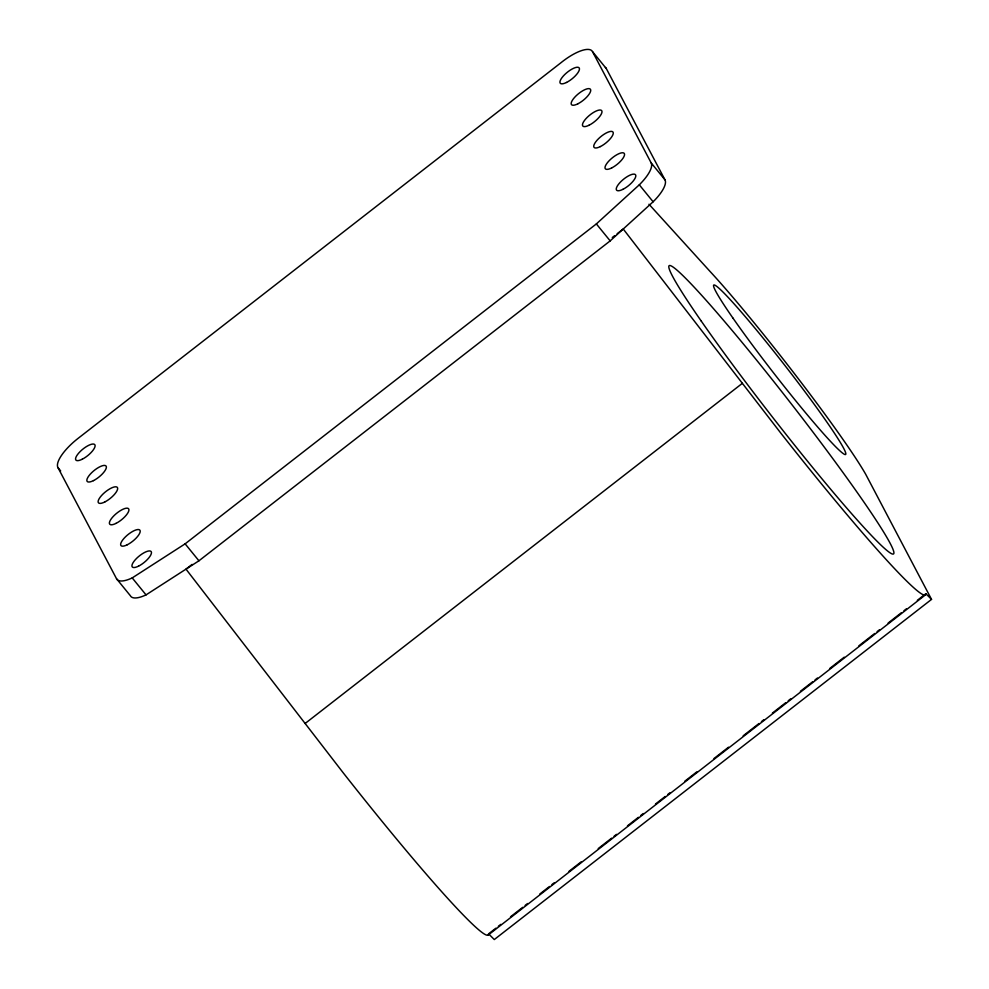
<?xml version="1.0" encoding="UTF-8"?>
<svg xmlns="http://www.w3.org/2000/svg" width="989" height="989" viewBox="0 0 989 989"><rect width="100%" height="100%" fill="white"/><g stroke="black" fill="none" stroke-linecap="round" stroke-linejoin="round"><path stroke-width="1.48" d="M116.566 578.788A31.908 10.619 -39.2 0 0 132.217 577.91L185.128 543.839L596.355 223.922L639.302 184.807A31.908 10.619 -39.2 0 0 651.17 162.901L592.51 51.638A31.908 10.619 -39.2 0 0 560.676 62.962L78.007 438.436A31.908 10.619 -39.2 0 0 57.918 467.55L116.566 578.788L130.387 595.749A31.908 10.619 -39.2 0 0 146.038 594.884L198.937 560.8L610.176 240.883L653.123 201.781A31.908 10.619 -39.2 0 0 664.991 179.862L606.331 68.6L592.51 51.638M192.089 564.41L185.994 569.145L343.542 773.237A234.925 14.773 52.1 0 0 488.603 933.851L494.29 939.55L931.527 599.396L865.721 474.312A147.917 9.297 52.1 0 0 796.553 376.413A147.917 9.297 52.1 0 0 710.275 271.691L648.982 204.241M612.278 237.521L614.713 235.629M617.148 233.725L623.231 228.991L780.778 433.083A234.925 14.773 52.1 0 0 925.852 593.697L931.527 599.396M305.131 723.478L742.368 383.324M488.603 933.851L495.922 928.164M498.357 926.273L500.793 924.369M510.534 916.791L522.711 907.321M525.147 905.417L527.582 903.526M539.759 894.056L549.501 886.478M551.936 884.574L554.384 882.683M568.996 871.309L581.173 861.839M598.221 848.574L611.622 838.153M614.058 836.261L616.493 834.357M627.459 825.84L638.412 817.31M640.847 815.406L643.283 813.514M655.472 804.045L665.214 796.466M667.649 794.563L670.085 792.671M684.697 781.298L696.874 771.828M713.934 758.563L728.547 747.19M743.159 735.828L758.996 723.503M761.431 721.611L763.867 719.72M772.384 713.081L785.785 702.66M788.221 700.768L790.656 698.864M800.398 691.286L812.587 681.817M815.023 679.925L817.458 678.021M829.635 668.552L844.247 657.178M858.86 645.817L874.696 633.492M877.132 631.6L879.567 629.709M888.097 623.07L901.486 612.648M903.934 610.757L906.369 608.853M917.322 600.335L925.852 593.697M487.936 935.248L925.543 594.809M651.17 162.901L664.991 179.862M639.302 184.807L653.123 201.781M596.355 223.922L610.176 240.883M185.128 543.839L198.937 560.8M57.918 467.55L60.688 470.949M132.217 577.91L146.038 594.884M605.404 67.487A31.908 10.619 -39.2 0 1 606.331 68.6M566.549 82.446A12.177 4.055 -39.2 0 0 579.282 68.093A12.177 4.055 -39.2 0 0 563.223 76.128A12.177 4.055 -39.2 0 0 566.549 82.446M589.098 125.207A12.177 4.055 -39.2 0 0 601.819 110.855A12.177 4.055 -39.2 0 0 585.76 118.89A12.177 4.055 -39.2 0 0 589.098 125.207M577.823 103.833A12.177 4.055 -39.2 0 0 590.544 89.467A12.177 4.055 -39.2 0 0 574.485 97.503A12.177 4.055 -39.2 0 0 577.823 103.833M611.635 167.969A12.177 4.055 -39.2 0 0 624.368 153.604A12.177 4.055 -39.2 0 0 608.309 161.64A12.177 4.055 -39.2 0 0 611.635 167.969M600.372 146.582A12.177 4.055 -39.2 0 0 613.093 132.229A12.177 4.055 -39.2 0 0 597.035 140.265A12.177 4.055 -39.2 0 0 600.372 146.582M622.909 189.344A12.177 4.055 -39.2 0 0 635.643 174.979A12.177 4.055 -39.2 0 0 619.571 183.014A12.177 4.055 -39.2 0 0 622.909 189.344M82.211 459.242A12.177 4.055 -39.2 0 0 94.932 444.877A12.177 4.055 -39.2 0 0 78.873 452.913A12.177 4.055 -39.2 0 0 82.211 459.242M93.485 480.617A12.177 4.055 -39.2 0 0 106.206 466.264A12.177 4.055 -39.2 0 0 90.147 474.3A12.177 4.055 -39.2 0 0 93.485 480.617M104.76 501.992A12.177 4.055 -39.2 0 0 117.481 487.639A12.177 4.055 -39.2 0 0 101.422 495.674A12.177 4.055 -39.2 0 0 104.76 501.992M116.022 523.379A12.177 4.055 -39.2 0 0 128.755 509.014A12.177 4.055 -39.2 0 0 112.697 517.049A12.177 4.055 -39.2 0 0 116.022 523.379M127.297 544.754A12.177 4.055 -39.2 0 0 140.03 530.388A12.177 4.055 -39.2 0 0 123.959 538.424A12.177 4.055 -39.2 0 0 127.297 544.754M138.571 566.128A12.177 4.055 -39.2 0 0 151.292 551.775A12.177 4.055 -39.2 0 0 135.233 559.811A12.177 4.055 -39.2 0 0 138.571 566.128M732.725 317.778A107.306 6.75 52.1 0 0 843.394 453.691A107.306 6.75 52.1 0 0 762.63 337.496A107.306 6.75 52.1 0 0 732.725 317.778M701.349 321.215A182.718 11.497 52.1 0 0 889.791 552.641A182.718 11.497 52.1 0 0 752.27 354.804A182.718 11.497 52.1 0 0 701.349 321.215"/></g></svg>
